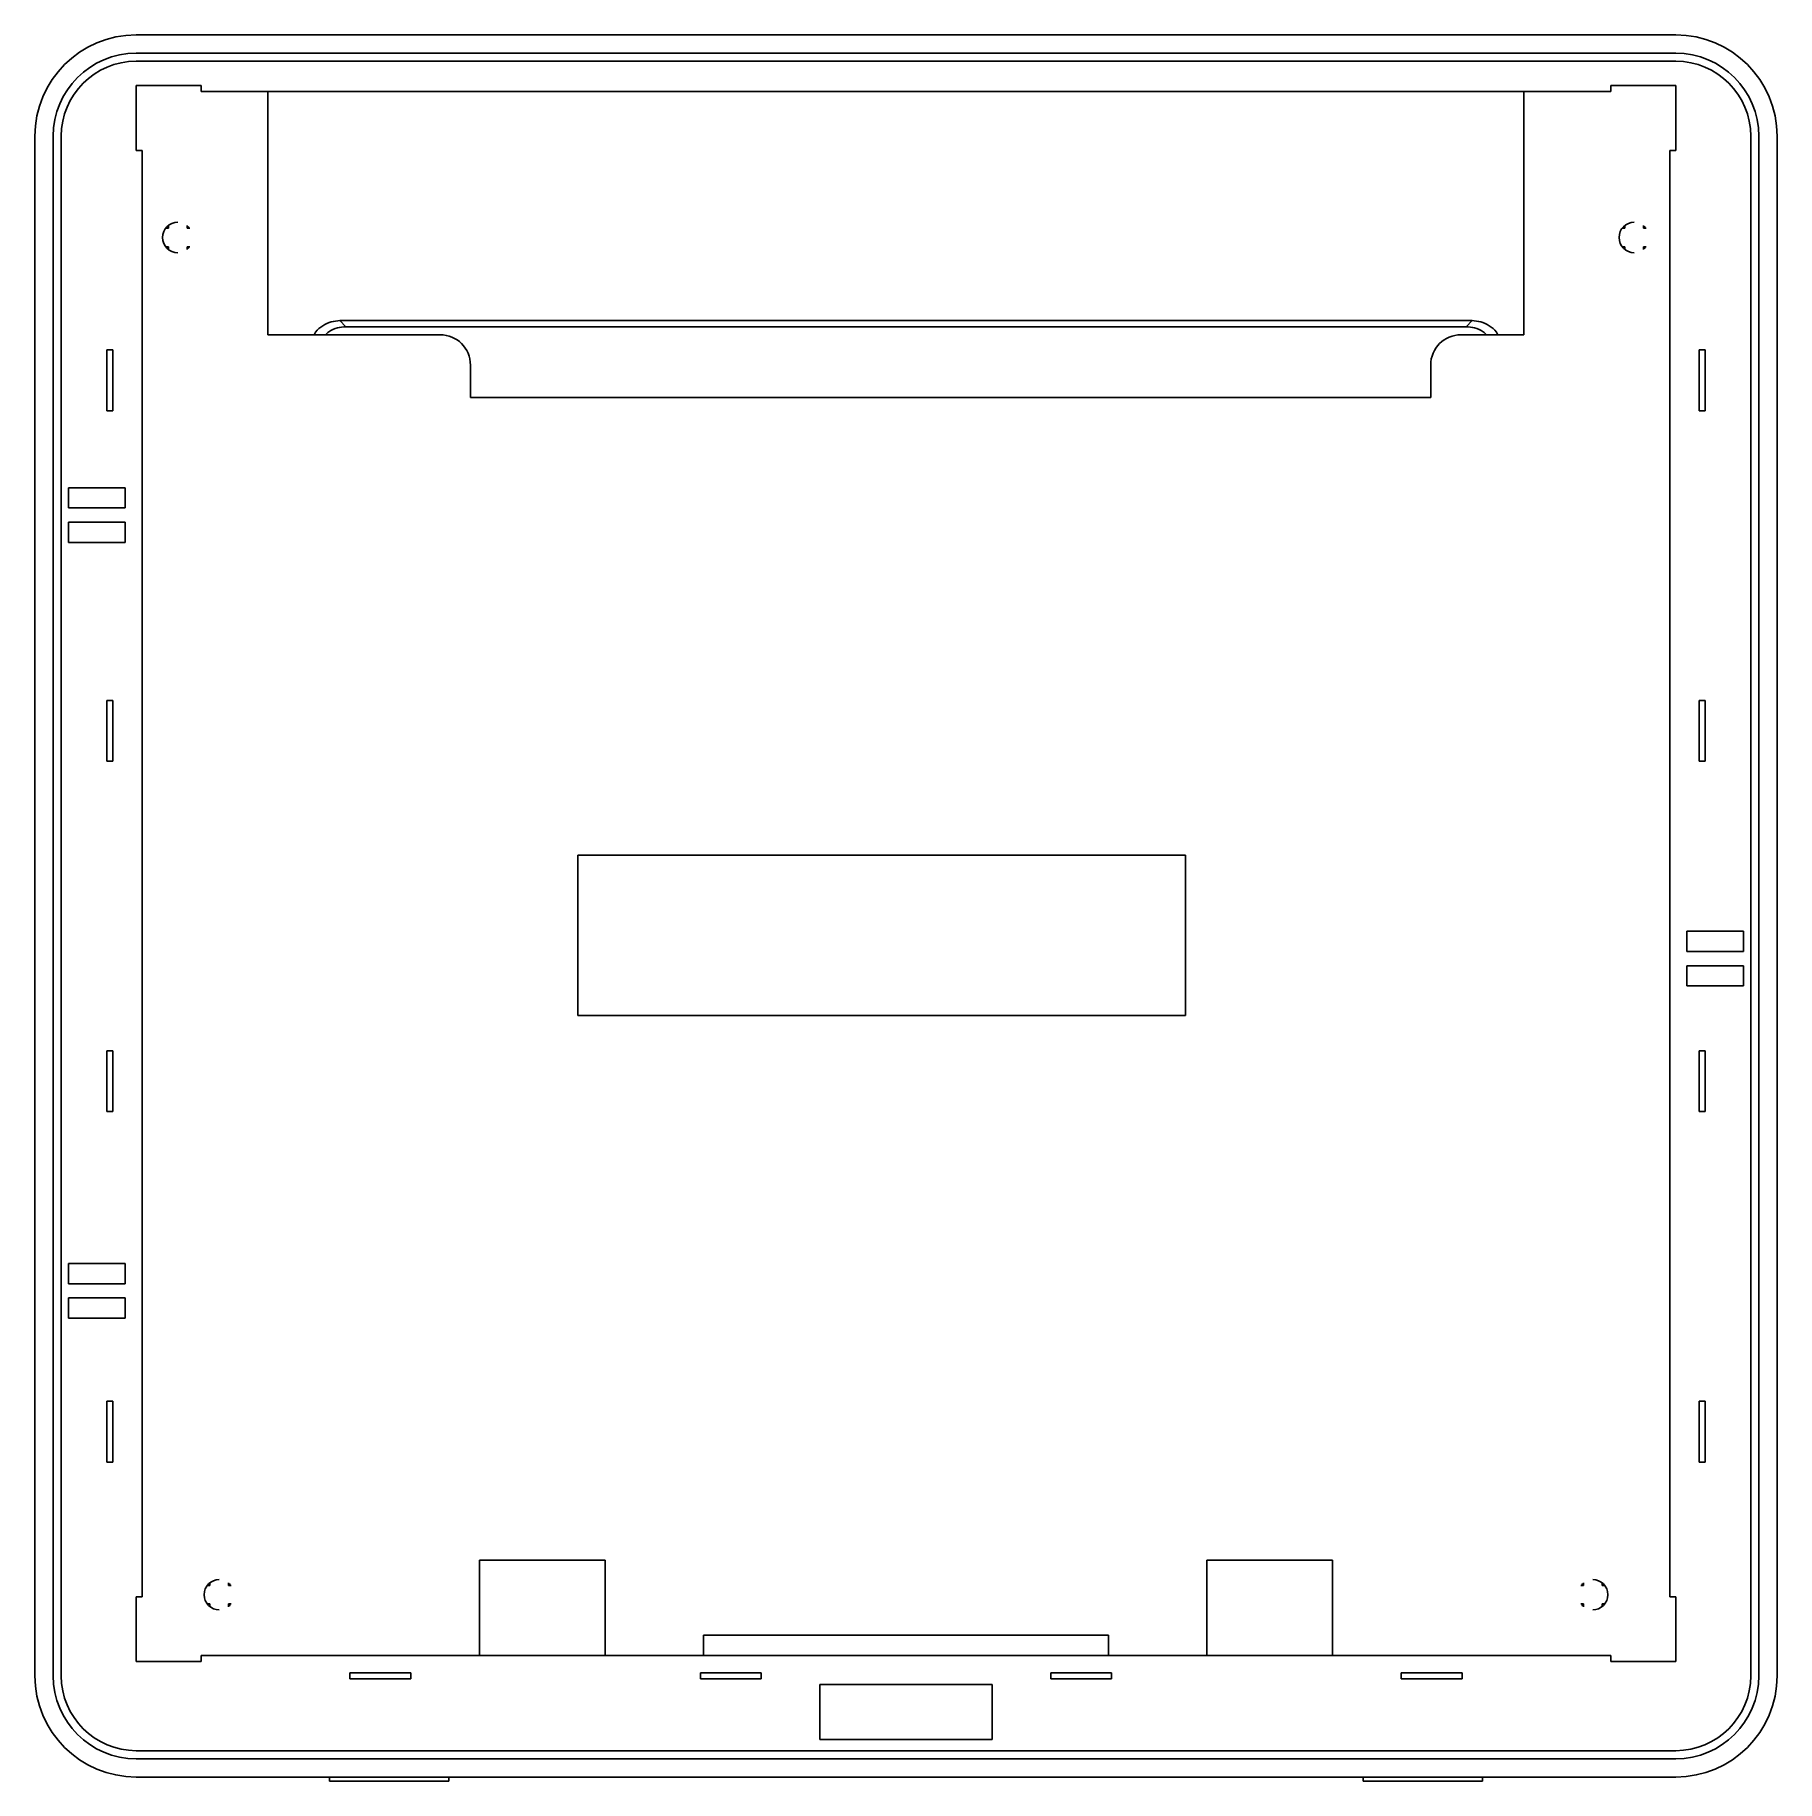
# Paper-space layout '_上视' of a CAD drawing. Header units: millimetres. Extents: x -43 to 43, y -43.2 to 43.
import ezdxf

# ---------------------------------------------------------------- set-up
doc = ezdxf.new("R2010")
doc.units = ezdxf.units.MM

psp = doc.layouts.new('_上视')

# ---------------------------------------------------------------- linework, layer by layer
at = {"color": 7, "linetype": 'Continuous', "lineweight": 25}
for p, q in [((38, 43), (-38, 43)), ((38, 42.1), (-38, 42.1)), ((38, 41.7), (-38, 41.7)), ((-38, 40.5), (-38, 37.3)), ((-34.8, 40.5), (-38, 40.5)), ((-34.8, 40.2), (-34.8, 40.5)), ((34.8, 40.2), (-34.8, 40.2)), ((-31.5, 40.2), (-31.5, 28.2)), ((30.5, 28.2), (30.5, 40.2)), ((38, 40.5), (34.8, 40.5)), ((34.8, 40.5), (34.8, 40.2)), ((38, 37.3), (38, 40.5)), ((-43, 38), (-43, -38)), ((-42.1, 38), (-42.1, -38)), ((-41.7, 38), (-41.7, -38)), ((41.7, -38), (41.7, 38)), ((42.1, -38), (42.1, 38)), ((43, -38), (43, 38)), ((-38, 37.3), (-37.7, 37.3)), ((-37.7, 37.3), (-37.7, -34.1)), ((37.7, -34.1), (37.7, 37.3)), ((37.7, 37.3), (38, 37.3)), ((-36.408, 33.458), (-36.544, 33.458)), ((-36.45, 33.5), (-36.509, 33.5)), ((-36.45, 33.559), (-36.45, 33.5)), ((-36.45, 33.5), (-36.408, 33.458)), ((-36.408, 33.594), (-36.408, 33.458)), ((-35.492, 33.594), (-35.492, 33.458)), ((-35.45, 33.5), (-35.492, 33.458)), ((-35.356, 33.458), (-35.492, 33.458)), ((-35.45, 33.559), (-35.45, 33.5)), ((-35.391, 33.5), (-35.45, 33.5)), ((35.356, 33.458), (35.492, 33.458)), ((35.391, 33.5), (35.45, 33.5)), ((35.45, 33.559), (35.45, 33.5)), ((35.45, 33.5), (35.492, 33.458)), ((35.492, 33.594), (35.492, 33.458)), ((36.408, 33.594), (36.408, 33.458)), ((36.45, 33.5), (36.408, 33.458)), ((36.408, 33.458), (36.544, 33.458)), ((36.45, 33.559), (36.45, 33.5)), ((36.45, 33.5), (36.509, 33.5)), ((-36.408, 32.542), (-36.544, 32.542)), ((-36.45, 32.5), (-36.509, 32.5)), ((-36.45, 32.5), (-36.408, 32.542)), ((-36.45, 32.5), (-36.45, 32.441)), ((-36.408, 32.542), (-36.408, 32.406)), ((-35.356, 32.542), (-35.492, 32.542)), ((-35.45, 32.5), (-35.492, 32.542)), ((-35.492, 32.542), (-35.492, 32.406)), ((-35.391, 32.5), (-35.45, 32.5)), ((-35.45, 32.5), (-35.45, 32.441)), ((35.356, 32.542), (35.492, 32.542)), ((35.391, 32.5), (35.45, 32.5)), ((35.45, 32.5), (35.492, 32.542)), ((35.45, 32.5), (35.45, 32.441)), ((35.492, 32.542), (35.492, 32.406)), ((36.408, 32.542), (36.544, 32.542)), ((36.45, 32.5), (36.408, 32.542)), ((36.408, 32.542), (36.408, 32.406)), ((36.45, 32.5), (36.509, 32.5)), ((36.45, 32.5), (36.45, 32.441)), ((-27.947, 28.897), (27.947, 28.897)), ((-27.947, 28.897), (-27.646, 28.596)), ((27.646, 28.596), (-27.646, 28.596)), ((27.947, 28.897), (27.646, 28.596)), ((-31.5, 28.2), (-23, 28.2)), ((27.4, 28.2), (30.5, 28.2)), ((-39.45, 24.45), (-39.45, 27.45)), ((-39.45, 27.45), (-39.15, 27.45)), ((-39.15, 24.45), (-39.15, 27.45)), ((39.15, 24.45), (39.15, 27.45)), ((39.15, 27.45), (39.45, 27.45)), ((39.45, 24.45), (39.45, 27.45)), ((-21.5, 26.7), (-21.5, 25.1)), ((25.9, 25.1), (25.9, 26.7)), ((-21.5, 25.1), (25.9, 25.1)), ((-39.15, 24.45), (-39.45, 24.45)), ((39.45, 24.45), (39.15, 24.45)), ((-38.55, 20.65), (-41.35, 20.65)), ((-41.35, 20.65), (-41.35, 19.65)), ((-38.55, 19.65), (-38.55, 20.65)), ((-41.35, 19.65), (-38.55, 19.65)), ((-41.35, 18.95), (-41.35, 17.95)), ((-38.55, 18.95), (-41.35, 18.95)), ((-38.55, 17.95), (-38.55, 18.95)), ((-41.35, 17.95), (-38.55, 17.95)), ((-39.45, 7.15), (-39.45, 10.15)), ((-39.45, 10.15), (-39.15, 10.15)), ((-39.15, 7.15), (-39.15, 10.15)), ((39.15, 10.15), (39.45, 10.15)), ((39.15, 7.15), (39.15, 10.15)), ((39.45, 7.15), (39.45, 10.15)), ((-39.15, 7.15), (-39.45, 7.15)), ((39.45, 7.15), (39.15, 7.15)), ((13.8, 2.5), (-16.2, 2.5)), ((-16.2, 2.5), (-16.2, -5.4)), ((13.8, -5.4), (13.8, 2.5)), ((38.55, -1.25), (38.55, -2.25)), ((41.35, -1.25), (38.55, -1.25)), ((41.35, -2.25), (41.35, -1.25)), ((38.55, -2.25), (41.35, -2.25)), ((41.35, -2.95), (38.55, -2.95)), ((38.55, -2.95), (38.55, -3.95)), ((41.35, -3.95), (41.35, -2.95)), ((38.55, -3.95), (41.35, -3.95)), ((-16.2, -5.4), (13.8, -5.4)), ((-39.45, -10.15), (-39.45, -7.15)), ((-39.45, -7.15), (-39.15, -7.15)), ((-39.15, -10.15), (-39.15, -7.15)), ((39.15, -10.15), (39.15, -7.15)), ((39.15, -7.15), (39.45, -7.15)), ((39.45, -10.15), (39.45, -7.15)), ((-39.15, -10.15), (-39.45, -10.15)), ((39.45, -10.15), (39.15, -10.15)), ((-41.35, -17.65), (-41.35, -18.65)), ((-38.55, -17.65), (-41.35, -17.65)), ((-38.55, -18.65), (-38.55, -17.65)), ((-41.35, -18.65), (-38.55, -18.65)), ((-38.55, -19.35), (-41.35, -19.35)), ((-41.35, -19.35), (-41.35, -20.35)), ((-38.55, -20.35), (-38.55, -19.35)), ((-41.35, -20.35), (-38.55, -20.35)), ((-39.45, -27.45), (-39.45, -24.45)), ((-39.45, -24.45), (-39.15, -24.45)), ((-39.15, -27.45), (-39.15, -24.45)), ((39.15, -27.45), (39.15, -24.45)), ((39.15, -24.45), (39.45, -24.45)), ((39.45, -27.45), (39.45, -24.45)), ((-39.15, -27.45), (-39.45, -27.45)), ((39.45, -27.45), (39.15, -27.45)), ((-21.05, -32.3), (-14.85, -32.3)), ((-21.05, -37), (-21.05, -32.3)), ((-14.85, -32.3), (-14.85, -37)), ((14.85, -32.3), (21.05, -32.3)), ((14.85, -37), (14.85, -32.3)), ((21.05, -32.3), (21.05, -37)), ((-34.358, -33.542), (-34.494, -33.542)), ((-34.4, -33.5), (-34.459, -33.5)), ((-34.4, -33.5), (-34.4, -33.441)), ((-34.4, -33.5), (-34.358, -33.542)), ((-34.358, -33.542), (-34.358, -33.406)), ((-33.442, -33.542), (-33.442, -33.406)), ((-33.4, -33.5), (-33.442, -33.542)), ((-33.306, -33.542), (-33.442, -33.542)), ((-33.4, -33.5), (-33.4, -33.441)), ((-33.341, -33.5), (-33.4, -33.5)), ((33.306, -33.542), (33.442, -33.542)), ((33.341, -33.5), (33.4, -33.5)), ((33.4, -33.5), (33.4, -33.441)), ((33.4, -33.5), (33.442, -33.542)), ((33.442, -33.542), (33.442, -33.406)), ((34.358, -33.542), (34.358, -33.406)), ((34.4, -33.5), (34.358, -33.542)), ((34.358, -33.542), (34.494, -33.542)), ((34.4, -33.5), (34.4, -33.441)), ((34.4, -33.5), (34.459, -33.5)), ((-38, -34.1), (-38, -37.3)), ((-37.7, -34.1), (-38, -34.1)), ((-34.358, -34.458), (-34.494, -34.458)), ((-34.4, -34.5), (-34.358, -34.458)), ((-34.358, -34.594), (-34.358, -34.458)), ((-33.306, -34.458), (-33.442, -34.458)), ((-33.4, -34.5), (-33.442, -34.458)), ((-33.442, -34.594), (-33.442, -34.458)), ((33.306, -34.458), (33.442, -34.458)), ((33.4, -34.5), (33.442, -34.458)), ((33.442, -34.594), (33.442, -34.458)), ((34.358, -34.458), (34.494, -34.458)), ((34.358, -34.594), (34.358, -34.458)), ((34.4, -34.5), (34.358, -34.458)), ((38, -34.1), (37.7, -34.1)), ((38, -37.3), (38, -34.1)), ((-34.4, -34.5), (-34.459, -34.5)), ((-34.4, -34.559), (-34.4, -34.5)), ((-33.341, -34.5), (-33.4, -34.5)), ((-33.4, -34.559), (-33.4, -34.5)), ((33.341, -34.5), (33.4, -34.5)), ((33.4, -34.559), (33.4, -34.5)), ((34.4, -34.5), (34.459, -34.5)), ((34.4, -34.559), (34.4, -34.5)), ((-10, -36), (10, -36)), ((-10, -37), (-10, -36)), ((10, -36), (10, -37)), ((-34.8, -37), (34.8, -37)), ((-34.8, -37.3), (-34.8, -37)), ((34.8, -37), (34.8, -37.3)), ((-38, -37.3), (-34.8, -37.3)), ((-27.45, -38.15), (-27.45, -37.85)), ((-24.45, -37.85), (-27.45, -37.85)), ((-24.45, -37.85), (-24.45, -38.15)), ((-10.15, -38.15), (-10.15, -37.85)), ((-7.15, -37.85), (-10.15, -37.85)), ((-7.15, -37.85), (-7.15, -38.15)), ((10.15, -37.85), (7.15, -37.85)), ((7.15, -38.15), (7.15, -37.85)), ((10.15, -37.85), (10.15, -38.15)), ((24.45, -38.15), (24.45, -37.85)), ((27.45, -37.85), (24.45, -37.85)), ((27.45, -37.85), (27.45, -38.15)), ((34.8, -37.3), (38, -37.3)), ((-24.45, -38.15), (-27.45, -38.15)), ((-7.15, -38.15), (-10.15, -38.15)), ((4.25, -38.44), (-4.25, -38.44)), ((-4.25, -38.44), (-4.25, -41.15)), ((4.25, -41.15), (4.25, -38.44)), ((10.15, -38.15), (7.15, -38.15)), ((27.45, -38.15), (24.45, -38.15)), ((-4.25, -41.15), (4.25, -41.15)), ((-38, -41.7), (38, -41.7)), ((-38, -42.1), (38, -42.1)), ((-38, -43), (38, -43)), ((-28.465, -43.2), (-28.465, -43)), ((-22.565, -43), (-22.565, -43.2)), ((22.565, -43.2), (22.565, -43)), ((28.465, -43), (28.465, -43.2)), ((-22.565, -43.2), (-28.465, -43.2)), ((28.465, -43.2), (22.565, -43.2))]:
    psp.add_line(p, q, dxfattribs=at)
for centre, radius, start, end in [((-38, 38), 5, 90, 180), ((38, 38), 5, 0, 90), ((-38, 38), 4.1, 90, 180), ((-38, 38), 3.7, 90, 180), ((38, 38), 4.1, 0, 90), ((38, 38), 3.7, 0, 90), ((-35.95, 33), 0.75, 90, 270), ((35.95, 33), 0.75, 90, 270), ((-23, 26.7), 1.5, 0, 90), ((27.4, 26.7), 1.5, 90, 180), ((-33.9, -34), 0.75, 90, 270), ((33.9, -34), 0.75, 270, 90), ((-38, -38), 5, 180, 270), ((-38, -38), 4.1, 180, 270), ((-38, -38), 3.7, 180, 270), ((38, -38), 4.1, 270, 0), ((38, -38), 5, 270, 0), ((38, -38), 3.7, 270, 0)]:
    psp.add_arc(centre, radius, start, end, dxfattribs=at)
for points, knots in [([(-27.947, 28.897), (-28.091, 28.886), (-28.39, 28.862), (-28.802, 28.658), (-29.1, 28.43), (-29.196, 28.244), (-29.218, 28.2)], [0, 0, 0, 0, 0.2831851, 0.5879975, 0.9025076, 1, 1, 1, 1]), ([(-27.646, 28.596), (-27.788, 28.583), (-28.084, 28.557), (-28.438, 28.409), (-28.601, 28.251), (-28.653, 28.2)], [0, 0, 0, 0, 0.386828, 0.803198, 1, 1, 1, 1]), ([(27.646, 28.596), (27.788, 28.583), (28.084, 28.557), (28.438, 28.409), (28.601, 28.251), (28.653, 28.2)], [0, 0, 0, 0, 0.386828, 0.803198, 1, 1, 1, 1]), ([(27.947, 28.897), (28.091, 28.886), (28.39, 28.862), (28.802, 28.658), (29.1, 28.43), (29.196, 28.244), (29.218, 28.2)], [0, 0, 0, 0, 0.2831851, 0.5879975, 0.9025076, 1, 1, 1, 1])]:
    psp.add_open_spline(points, degree=3, knots=knots, dxfattribs=at)

doc.saveas('drawing.dxf')
